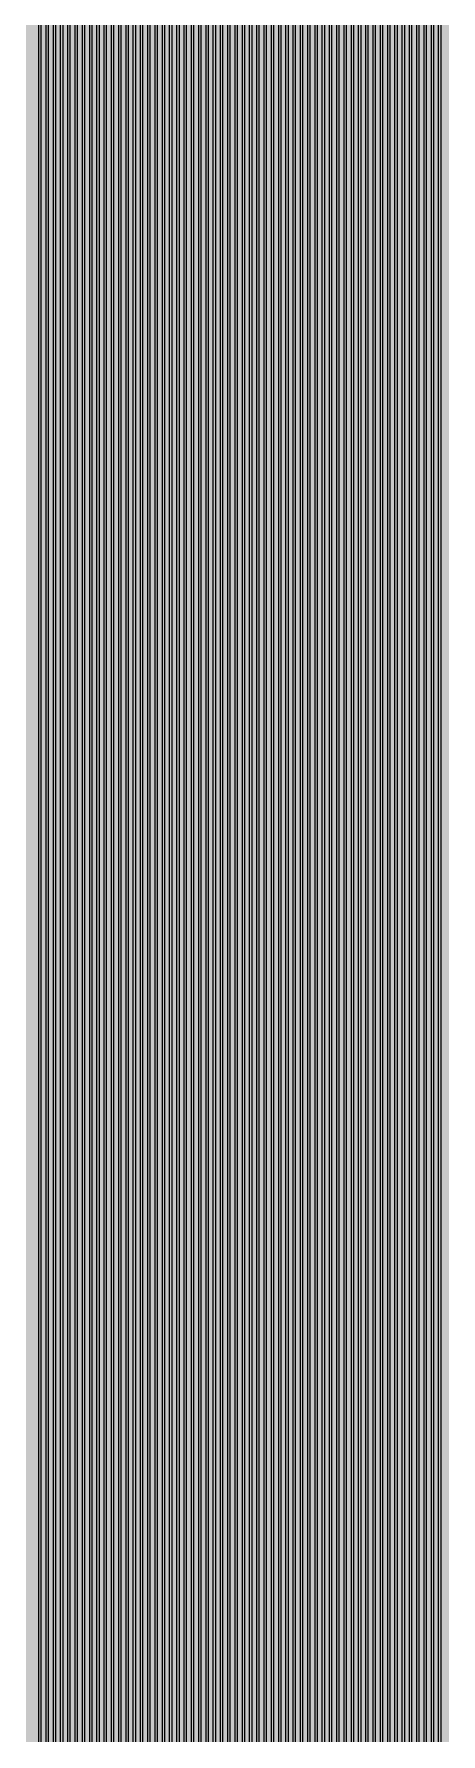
# Model space of a CAD drawing. Header units: metres. Extents: x -7231 to 10969, y -37556 to 1873.
# Drawn here: x 3400 to 3792, y -4676 to -3039 of the extents above; entities that cross this region are included whole.
import ezdxf

# ---------------------------------------------------------------- set-up
doc = ezdxf.new("R2010")
doc.units = ezdxf.units.M
doc.layers.add('Metal1', color=4, linetype='CONTINUOUS')
doc.layers.add('Polyimide', color=7, linetype='CONTINUOUS')

msp = doc.modelspace()

# ---------------------------------------------------------------- hatches: boundary and pattern name
at = {"layer": 'Polyimide'}
msp.add_hatch(color=7, dxfattribs=at).paths.add_polyline_path([(4065.7, -468), (4066.7, -502), (4068.5, -536), (4071.4, -570), (4075.5, -604), (4081, -638), (4088, -672), (4096.5, -706), (4106.6, -740), (4118.3, -774), (4131.6, -808), (4146.5, -842), (4162.9, -876), (4180.7, -910), (4199.8, -944), (4220.2, -978), (4241.7, -1012), (4264.2, -1046), (4287.5, -1080), (4311.5, -1114), (4336, -1148), (4360.9, -1182), (4385.9, -1216), (4410.9, -1250), (4435.7, -1284), (4460.2, -1318), (4484.2, -1352), (4507.5, -1385.9), (4530, -1419.9), (4551.5, -1453.9), (4571.9, -1487.9), (4591.1, -1521.9), (4608.9, -1555.9), (4625.3, -1589.9), (4640.1, -1623.9), (4653.4, -1657.9), (4665.1, -1691.9), (4675.2, -1725.9), (4683.7, -1759.9), (4690.7, -1793.9), (4696.2, -1827.9), (4700.3, -1861.9), (4703.2, -1895.9), (4705.1, -1929.9), (4706.1, -1963.9), (4706.4, -1997.9), (4706.5, -2031.9), (4706.5, -4793), (4710, -4838.4), (4720.2, -4882.7), (4737.1, -4925), (4760.1, -4964.2), (4788.9, -4999.5), (4822.6, -5030), (4860.5, -5055.1), (4901.8, -5074.2), (4901.8, -5074.2), (4970.7, -5105.2), (5034.7, -5145.3), (5092.8, -5193.5), (5143.8, -5249.2), (5186.9, -5311.2), (5221.2, -5378.4), (5246.2, -5449.7), (5261.4, -5523.7), (5266.5, -5599), (5261.4, -5674.3), (5246.2, -5748.3), (5221.2, -5819.6), (5186.9, -5886.8), (5143.8, -5948.8), (5092.8, -6004.5), (5034.7, -6052.7), (4970.7, -6092.8), (4901.8, -6123.8), (4860.5, -6142.9), (4822.6, -6168), (4788.9, -6198.5), (4760.1, -6233.8), (4737.1, -6273), (4720.2, -6315.3), (4710, -6359.6), (4706.5, -6405), (4706.5, -9221.5), (4710, -9266.9), (4720.2, -9311.2), (4737.1, -9353.5), (4760.1, -9392.7), (4788.9, -9428), (4822.6, -9458.5), (4860.5, -9483.6), (4901.8, -9502.7), (4970.7, -9533.7), (5034.7, -9573.8), (5092.8, -9622), (5143.8, -9677.7), (5186.9, -9739.7), (5221.2, -9806.9), (5246.2, -9878.2), (5261.4, -9952.2), (5266.5, -10027.5), (5261.4, -10102.8), (5246.2, -10176.8), (5221.2, -10248.1), (5186.9, -10315.3), (5143.8, -10377.3), (5092.8, -10433), (5034.7, -10481.2), (4970.7, -10521.3), (4901.8, -10552.3), (4860.5, -10571.4), (4822.6, -10596.5), (4788.9, -10627), (4760.1, -10662.3), (4737.1, -10701.5), (4720.2, -10743.8), (4710, -10788.1), (4706.5, -10833.5), (4706.5, -13650), (4710, -13695.4), (4720.2, -13739.7), (4737.1, -13782), (4760.1, -13821.2), (4788.9, -13856.5), (4822.6, -13887), (4860.5, -13912.1), (4901.8, -13931.2), (4970.7, -13962.2), (5034.7, -14002.2), (5092.8, -14050.5), (5143.8, -14106.2), (5186.9, -14168.2), (5221.2, -14235.4), (5246.2, -14306.7), (5261.4, -14380.7), (5266.5, -14456), (5261.4, -14531.3), (5246.2, -14605.3), (5221.2, -14676.5), (5186.9, -14743.8), (5143.8, -14805.8), (5092.8, -14861.5), (5034.7, -14909.7), (4970.7, -14949.8), (4901.8, -14980.8), (4860.5, -14999.9), (4822.6, -15025), (4788.9, -15055.5), (4760.1, -15090.8), (4737.1, -15130), (4720.2, -15172.3), (4710, -15216.6), (4706.5, -15262), (4706.5, -15456), (4720.9, -15750), (4764.1, -16041.3), (4835.7, -16326.8), (4934.9, -16604), (5060.7, -16870.2), (5212.1, -17122.7), (5387.5, -17359.2), (5585.2, -17577.3), (5803.3, -17775), (6039.8, -17950.4), (6292.3, -18101.8), (6558.4, -18227.6), (6835.6, -18326.8), (7121.2, -18398.3), (7412.4, -18441.5), (7706.5, -18456), (9969, -18456), (10047.4, -18459.8), (10125.1, -18471.4), (10201.2, -18490.4), (10275.2, -18516.9), (10346.1, -18550.5), (10413.5, -18590.8), (10476.5, -18637.6), (10534.7, -18690.3), (10587.4, -18748.5), (10634.2, -18811.5), (10674.5, -18878.9), (10708.1, -18949.8), (10734.6, -19023.8), (10753.6, -19099.9), (10765.2, -19177.6), (10769, -19256), (10769, -20895.8), (10730.2, -20951.4), (10694.6, -21009.1), (10662.2, -21068.6), (10633.2, -21129.9), (10607.6, -21192.7), (10585.5, -21256.7), (10566.9, -21322), (10552, -21388.1), (10540.8, -21455), (10533.4, -21522.3), (10529.6, -21590), (10529.6, -21657.8), (10533.4, -21725.5), (10540.8, -21792.9), (10552, -21859.7), (10566.9, -21925.9), (10585.5, -21991.1), (10607.6, -22055.2), (10633.2, -22117.9), (10662.2, -22179.2), (10694.6, -22238.7), (10730.2, -22296.4), (10769, -22352), (10769, -32454.2), (10728.7, -32510.5), (10691.7, -32568.9), (10658, -32629.3), (10627.8, -32691.6), (10601.2, -32755.4), (10578.2, -32820.7), (10558.9, -32887.1), (10543.4, -32954.5), (10531.8, -33022.7), (10524, -33091.4), (10520.1, -33160.5), (10520.1, -33229.7), (10524, -33298.8), (10531.8, -33367.5), (10543.4, -33435.7), (10558.9, -33503.1), (10578.2, -33569.5), (10601.2, -33634.8), (10627.8, -33698.6), (10658, -33760.8), (10691.7, -33821.3), (10728.7, -33879.7), (10769, -33936), (10769, -36556), (10765.2, -36634.4), (10753.6, -36712.1), (10734.6, -36788.2), (10708.1, -36862.1), (10674.5, -36933.1), (10634.2, -37000.5), (10587.4, -37063.5), (10534.7, -37121.7), (10476.5, -37174.4), (10413.5, -37221.2), (10346.1, -37261.5), (10275.2, -37295.1), (10201.2, -37321.6), (10125.1, -37340.6), (10047.4, -37352.1), (9969, -37356), (-6231, -37356), (-6309.4, -37352.1), (-6387.1, -37340.6), (-6463.2, -37321.6), (-6537.2, -37295.1), (-6608.1, -37261.5), (-6675.5, -37221.2), (-6738.5, -37174.4), (-6796.7, -37121.7), (-6849.4, -37063.5), (-6896.2, -37000.5), (-6936.5, -36933.1), (-6970.1, -36862.1), (-6996.6, -36788.2), (-7015.6, -36712.1), (-7027.2, -36634.4), (-7031, -36556), (-7031, -33936), (-6990.7, -33879.8), (-6953.7, -33821.3), (-6920, -33760.9), (-6889.8, -33698.6), (-6863.2, -33634.8), (-6840.2, -33569.5), (-6820.9, -33503.1), (-6805.4, -33435.7), (-6793.7, -33367.5), (-6785.9, -33298.8), (-6782, -33229.7), (-6782, -33160.5), (-6785.9, -33091.4), (-6793.7, -33022.7), (-6805.4, -32954.5), (-6820.9, -32887.1), (-6840.2, -32820.6), (-6863.2, -32755.4), (-6889.8, -32691.5), (-6920, -32629.3), (-6953.7, -32568.9), (-6990.7, -32510.4), (-7031, -32454.2), (-7031, -22364.8), (-6990.7, -22308.6), (-6953.7, -22250.1), (-6920, -22189.7), (-6889.8, -22127.5), (-6863.2, -22063.6), (-6840.2, -21998.4), (-6820.9, -21931.9), (-6805.4, -21864.5), (-6793.7, -21796.3), (-6785.9, -21727.6), (-6782, -21658.5), (-6782, -21589.3), (-6785.9, -21520.3), (-6793.7, -21451.5), (-6805.4, -21383.3), (-6820.9, -21315.9), (-6840.2, -21249.5), (-6863.2, -21184.2), (-6889.8, -21120.4), (-6920, -21058.1), (-6953.7, -20997.7), (-6990.7, -20939.3), (-7031, -20883), (-7031, -19256), (-7027.2, -19177.6), (-7015.6, -19099.9), (-6996.6, -19023.8), (-6970.1, -18949.8), (-6936.5, -18878.9), (-6896.2, -18811.5), (-6849.4, -18748.5), (-6796.7, -18690.3), (-6738.5, -18637.6), (-6675.5, -18590.8), (-6608.1, -18550.5), (-6537.2, -18516.9), (-6463.2, -18490.4), (-6387.1, -18471.4), (-6309.4, -18459.8), (-6231, -18456), (-3968.5, -18456), (-3674.4, -18441.5), (-3383.2, -18398.3), (-3097.6, -18326.8), (-2820.4, -18227.6), (-2554.3, -18101.8), (-2301.8, -17950.4), (-2065.3, -17775), (-1847.2, -17577.3), (-1649.5, -17359.2), (-1474.1, -17122.7), (-1322.7, -16870.2), (-1196.9, -16604), (-1097.7, -16326.8), (-1026.1, -16041.3), (-982.9, -15750), (-968.5, -15456), (-968.5, -15262), (-972, -15216.6), (-982.2, -15172.3), (-999.1, -15130), (-1022.1, -15090.8), (-1050.9, -15055.5), (-1084.6, -15025), (-1122.5, -14999.9), (-1163.8, -14980.8), (-1232.7, -14949.8), (-1296.7, -14909.7), (-1354.8, -14861.5), (-1405.8, -14805.8), (-1448.9, -14743.8), (-1483.2, -14676.5), (-1508.2, -14605.3), (-1523.4, -14531.3), (-1528.5, -14456), (-1523.4, -14380.7), (-1508.2, -14306.7), (-1483.2, -14235.4), (-1448.9, -14168.2), (-1405.8, -14106.2), (-1354.8, -14050.5), (-1296.7, -14002.2), (-1232.7, -13962.2), (-1163.8, -13931.2), (-1122.5, -13912.1), (-1084.6, -13887), (-1050.9, -13856.5), (-1022.1, -13821.2), (-999.1, -13782), (-982.2, -13739.7), (-972, -13695.4), (-968.5, -13650), (-968.5, -12309.6), (-972, -12264.3), (-982.2, -12219.9), (-999.1, -12177.7), (-1022.1, -12138.5), (-1050.9, -12103.2), (-1084.6, -12072.6), (-1122.5, -12047.5), (-1163.8, -12028.5), (-1232.7, -11997.4), (-1296.7, -11957.4), (-1354.8, -11909.1), (-1405.8, -11853.5), (-1448.9, -11791.5), (-1483.2, -11724.2), (-1508.2, -11653), (-1523.4, -11579), (-1528.5, -11503.7), (-1523.4, -11428.3), (-1508.2, -11354.4), (-1483.2, -11283.1), (-1448.9, -11215.9), (-1405.8, -11153.8), (-1354.8, -11098.2), (-1296.7, -11049.9), (-1232.7, -11009.9), (-1163.8, -10978.8), (-1122.5, -10959.8), (-1084.6, -10934.7), (-1050.9, -10904.1), (-1022.1, -10868.9), (-999.1, -10829.6), (-982.2, -10787.4), (-972, -10743), (-968.5, -10697.7), (-968.5, -9357.3), (-972, -9311.9), (-982.2, -9267.6), (-999.1, -9225.4), (-1022.1, -9186.1), (-1050.9, -9150.8), (-1084.6, -9120.3), (-1122.5, -9095.2), (-1163.8, -9076.2), (-1163.8, -9076.2), (-1232.7, -9045.1), (-1296.7, -9005.1), (-1354.8, -8956.8), (-1405.8, -8901.1), (-1448.9, -8839.1), (-1483.2, -8771.9), (-1508.2, -8700.6), (-1523.4, -8626.7), (-1528.5, -8551.3), (-1523.4, -8476), (-1508.2, -8402), (-1483.2, -8330.8), (-1448.9, -8263.5), (-1405.8, -8201.5), (-1354.8, -8145.9), (-1296.7, -8097.6), (-1232.7, -8057.6), (-1163.8, -8026.5), (-1163.8, -8026.5), (-1122.5, -8007.4), (-1084.6, -7982.4), (-1050.9, -7951.8), (-1022.1, -7916.5), (-999.1, -7877.3), (-982.2, -7835), (-972, -7790.7), (-968.5, -7745.4), (-968.5, -6405), (-972, -6359.6), (-982.2, -6315.3), (-999.1, -6273), (-1022.1, -6233.8), (-1050.9, -6198.5), (-1084.6, -6168), (-1122.5, -6142.9), (-1163.8, -6123.8), (-1163.8, -6123.8), (-1232.7, -6092.8), (-1296.7, -6052.7), (-1354.8, -6004.5), (-1405.8, -5948.8), (-1448.9, -5886.8), (-1483.2, -5819.6), (-1508.2, -5748.3), (-1523.4, -5674.3), (-1528.5, -5599), (-1523.4, -5523.7), (-1508.2, -5449.7), (-1483.2, -5378.4), (-1448.9, -5311.2), (-1405.8, -5249.2), (-1354.8, -5193.5), (-1296.7, -5145.3), (-1232.7, -5105.2), (-1163.8, -5074.2), (-1163.8, -5074.2), (-1122.5, -5055.1), (-1084.6, -5030), (-1050.9, -4999.5), (-1022.1, -4964.2), (-999.1, -4925), (-982.2, -4882.7), (-972, -4838.4), (-968.5, -4793), (-968.5, -2031.9), (-968.4, -1997.9), (-968.1, -1963.9), (-967.1, -1929.9), (-965.2, -1895.9), (-962.2, -1861.9), (-958, -1827.9), (-952.4, -1793.9), (-945.3, -1759.9), (-936.6, -1725.9), (-926.4, -1691.9), (-914.4, -1657.9), (-900.9, -1623.9), (-885.7, -1589.9), (-869.1, -1555.9), (-850.9, -1521.9), (-831.4, -1487.9), (-810.6, -1453.9), (-788.7, -1419.9), (-765.8, -1385.9), (-742.1, -1352), (-717.6, -1318), (-692.7, -1284), (-667.4, -1250), (-641.9, -1216), (-616.4, -1182), (-591.1, -1148), (-566.1, -1114), (-541.7, -1080), (-517.9, -1046), (-495, -1012), (-473.1, -978), (-452.4, -944), (-432.8, -910), (-414.7, -876), (-398, -842), (-382.9, -808), (-369.3, -774), (-357.4, -740), (-347.1, -706), (-338.4, -672), (-331.3, -638), (-325.7, -604), (-321.5, -570), (-318.6, -536), (-316.7, -502), (-315.7, -468), (-315.3, -434), (-315.2, -400), (-315.2, 401), (-315.2, 451), (-315.2, 1644), (-270.2, 1644), (-270, 1637.1), (-269.4, 1630.3), (-268.2, 1623.5), (-266.7, 1616.8), (-264.7, 1610.2), (-262.3, 1603.8), (-259.4, 1597.6), (-256.2, 1591.5), (-252.6, 1585.7), (-248.6, 1580.1), (-244.2, 1574.8), (-239.5, 1569.8), (-234.5, 1565.1), (-229.2, 1560.7), (-223.6, 1556.7), (-217.8, 1553.1), (-211.7, 1549.8), (-205.4, 1547), (-199, 1544.6), (-192.4, 1542.6), (-185.7, 1541), (-179, 1539.9), (-172.1, 1539.2), (-165.2, 1539), (-158.4, 1539.2), (-151.5, 1539.9), (-144.8, 1541), (-138.1, 1542.6), (-131.5, 1544.6), (-125.1, 1547), (-118.8, 1549.8), (-112.8, 1553.1), (-106.9, 1556.7), (-101.3, 1560.7), (-96, 1565.1), (-91, 1569.8), (-86.3, 1574.8), (-81.9, 1580.1), (-77.9, 1585.7), (-74.3, 1591.5), (-71.1, 1597.6), (-68.2, 1603.8), (-65.8, 1610.2), (-63.8, 1616.8), (-62.3, 1623.5), (-61.1, 1630.3), (-60.5, 1637.1), (-60.2, 1644), (1853, 1644), (1853, 1573), (3815.2, 1573), (3815.5, 1579.5), (3816.1, 1586.1), (3817.2, 1592.5), (3818.7, 1598.9), (3820.6, 1605.1), (3822.9, 1611.3), (3825.6, 1617.2), (3828.6, 1623), (3832.1, 1628.6), (3835.9, 1633.9), (3840.1, 1638.9), (3844.5, 1643.7), (3849.3, 1648.2), (3854.4, 1652.3), (3859.7, 1656.1), (3865.2, 1659.6), (3871, 1662.7), (3877, 1665.4), (3883.1, 1667.7), (3889.4, 1669.6), (3895.7, 1671.1), (3902.2, 1672.1), (3908.7, 1672.8), (3915.2, 1673), (3921.8, 1672.8), (3928.3, 1672.1), (3934.8, 1671.1), (3941.1, 1669.6), (3947.4, 1667.7), (3953.5, 1665.4), (3959.5, 1662.7), (3965.2, 1659.6), (3970.8, 1656.1), (3976.1, 1652.3), (3981.2, 1648.2), (3986, 1643.7), (3990.4, 1638.9), (3994.6, 1633.9), (3998.4, 1628.6), (4001.9, 1623), (4004.9, 1617.2), (4007.6, 1611.3), (4009.9, 1605.1), (4011.8, 1598.9), (4013.3, 1592.5), (4014.4, 1586.1), (4015, 1579.5), (4015.2, 1573), (4065.2, 1573), (4065.2, 451), (4065.2, 401), (4065.2, -400), (4065.3, -434), (4065.7, -468)])

# ---------------------------------------------------------------- linework, layer by layer
at = {"layer": 'Metal1'}
for points in [[(3404.5, -16631.9), (3404.5, -2032.1), (3386, -1988.3), (3367.3, -1944.3), (3348.7, -1900.2), (3330.1, -1856.2), (3311.4, -1812.2), (3292.8, -1768.2), (3274.2, -1724.2), (3256.1, -1680.1), (3238.5, -1636.1), (3221.4, -1592.1), (3204.9, -1548.1), (3188.9, -1504), (3173.4, -1460), (3158.4, -1416), (3144, -1371.9)], [(3145.9, -1371.3), (3160.3, -1415.3), (3175.3, -1459.3), (3190.8, -1503.3), (3206.8, -1547.4), (3223.3, -1591.4), (3240.3, -1635.4), (3257.9, -1679.4), (3276.1, -1723.4), (3294.6, -1767.4), (3313.3, -1811.4), (3331.9, -1855.4), (3350.5, -1899.5), (3369.2, -1943.5), (3387.8, -1987.5), (3406.5, -2031.7), (3406.5, -16631.9)], [(3411.5, -16631.9), (3411.5, -2032.1), (3392.9, -1988.3), (3374.1, -1944.3), (3355.4, -1900.2), (3336.7, -1856.2), (3318, -1812.2), (3299.2, -1768.2), (3280.5, -1724.2), (3262.3, -1680.1), (3244.6, -1636.1), (3227.5, -1592.1), (3210.9, -1548.1), (3194.8, -1504), (3179.2, -1460), (3164.2, -1416), (3149.6, -1371.9)], [(3151.5, -1371.3), (3166.1, -1415.3), (3181.1, -1459.3), (3196.7, -1503.3), (3212.7, -1547.4), (3229.3, -1591.4), (3246.5, -1635.4), (3264.2, -1679.4), (3282.4, -1723.4), (3301.1, -1767.4), (3319.8, -1811.4), (3338.5, -1855.4), (3357.2, -1899.5), (3376, -1943.5), (3394.7, -1987.5), (3413.5, -2031.7), (3413.5, -16631.9)], [(3418.5, -16631.9), (3418.5, -2032.1), (3399.8, -1988.3), (3380.9, -1944.3), (3362.1, -1900.3), (3343.3, -1856.2), (3324.5, -1812.2), (3305.7, -1768.2), (3286.9, -1724.2), (3268.5, -1680.1), (3250.8, -1636.1), (3233.5, -1592.1), (3216.8, -1548.1), (3200.7, -1504), (3185, -1460), (3169.9, -1416), (3155.3, -1371.9)], [(3157.2, -1371.3), (3171.8, -1415.3), (3186.9, -1459.3), (3202.5, -1503.3), (3218.7, -1547.4), (3235.4, -1591.4), (3252.6, -1635.4), (3270.4, -1679.4), (3288.7, -1723.4), (3307.5, -1767.4), (3326.3, -1811.4), (3345.1, -1855.4), (3364, -1899.5), (3382.8, -1943.5), (3401.6, -1987.5), (3420.5, -2031.7), (3420.5, -16631.9)], [(3425.5, -16631.9), (3425.5, -2032.1), (3406.7, -1988.3), (3387.7, -1944.3), (3368.8, -1900.3), (3349.9, -1856.2), (3331, -1812.2), (3312.1, -1768.2), (3293.2, -1724.2), (3274.8, -1680.1), (3256.9, -1636.1), (3239.6, -1592.1), (3222.8, -1548.1), (3206.6, -1504), (3190.8, -1460), (3175.6, -1416), (3161, -1371.9)], [(3162.9, -1371.3), (3177.5, -1415.3), (3192.7, -1459.3), (3208.4, -1503.3), (3224.7, -1547.4), (3241.4, -1591.4), (3258.8, -1635.4), (3276.6, -1679.4), (3295, -1723.4), (3313.9, -1767.4), (3332.8, -1811.4), (3351.8, -1855.4), (3370.7, -1899.5), (3389.6, -1943.5), (3408.5, -1987.5), (3427.5, -2031.7), (3427.5, -16631.9)], [(3432.5, -16631.9), (3432.5, -2032.1), (3413.6, -1988.3), (3394.6, -1944.3), (3375.5, -1900.3), (3356.5, -1856.2), (3337.5, -1812.2), (3318.5, -1768.2), (3299.5, -1724.2), (3281, -1680.1), (3263, -1636.1), (3245.6, -1592.1), (3228.8, -1548.1), (3212.4, -1504), (3196.7, -1460), (3181.4, -1416), (3166.6, -1371.9)], [(3168.5, -1371.3), (3183.3, -1415.3), (3198.5, -1459.3), (3214.3, -1503.3), (3230.6, -1547.4), (3247.5, -1591.4), (3264.9, -1635.4), (3282.9, -1679.4), (3301.4, -1723.4), (3320.3, -1767.4), (3339.4, -1811.4), (3358.4, -1855.4), (3377.4, -1899.5), (3396.4, -1943.5), (3415.4, -1987.5), (3434.5, -2031.7), (3434.5, -16631.9)], [(3439.5, -16631.9), (3439.5, -2032.1), (3420.5, -1988.3), (3401.4, -1944.3), (3382.3, -1900.3), (3363.2, -1856.2), (3344, -1812.2), (3324.9, -1768.2), (3305.9, -1724.2), (3287.2, -1680.1), (3269.2, -1636.1), (3251.7, -1592.1), (3234.7, -1548.1), (3218.3, -1504), (3202.5, -1460), (3187.1, -1416), (3172.3, -1371.9)], [(3174.2, -1371.3), (3189, -1415.3), (3204.3, -1459.3), (3220.2, -1503.3), (3236.6, -1547.4), (3253.6, -1591.4), (3271, -1635.4), (3289.1, -1679.4), (3307.7, -1723.4), (3326.8, -1767.4), (3345.9, -1811.4), (3365, -1855.4), (3384.1, -1899.5), (3403.2, -1943.5), (3422.3, -1987.5), (3441.5, -2031.7), (3441.5, -16631.9)], [(3446.5, -16631.9), (3446.5, -2032.1), (3427.4, -1988.3), (3408.2, -1944.3), (3389, -1900.3), (3369.8, -1856.2), (3350.6, -1812.2), (3331.4, -1768.2), (3312.2, -1724.2), (3293.5, -1680.1), (3275.3, -1636.1), (3257.8, -1592.1), (3240.7, -1548.1), (3224.2, -1504), (3208.3, -1460), (3192.8, -1416), (3177.9, -1371.9)], [(3179.8, -1371.3), (3194.7, -1415.3), (3210.2, -1459.3), (3226.1, -1503.3), (3242.6, -1547.3), (3259.6, -1591.4), (3277.2, -1635.4), (3295.3, -1679.4), (3314, -1723.4), (3333.2, -1767.4), (3352.4, -1811.4), (3371.6, -1855.4), (3390.8, -1899.5), (3410, -1943.5), (3429.2, -1987.5), (3448.5, -2031.7), (3448.5, -16631.9)], [(3453.5, -16631.9), (3453.5, -2032.1), (3434.3, -1988.3), (3415, -1944.3), (3395.7, -1900.3), (3376.4, -1856.2), (3357.1, -1812.2), (3337.8, -1768.2), (3318.5, -1724.2), (3299.7, -1680.1), (3281.5, -1636.1), (3263.8, -1592.1), (3246.7, -1548.1), (3230.1, -1504), (3214.1, -1460), (3198.6, -1416), (3183.6, -1371.9)], [(3185.5, -1371.3), (3200.5, -1415.3), (3216, -1459.3), (3232, -1503.3), (3248.6, -1547.3), (3265.7, -1591.4), (3283.3, -1635.4), (3301.6, -1679.4), (3320.4, -1723.4), (3339.6, -1767.4), (3358.9, -1811.4), (3378.2, -1855.4), (3397.5, -1899.5), (3416.8, -1943.5), (3436.1, -1987.5), (3455.5, -2031.7), (3455.5, -16631.9)], [(3460.5, -16631.9), (3460.5, -2032.1), (3441.2, -1988.3), (3421.8, -1944.3), (3402.4, -1900.3), (3383, -1856.2), (3363.6, -1812.2), (3344.2, -1768.2), (3324.9, -1724.2), (3306, -1680.2), (3287.6, -1636.1), (3269.9, -1592.1), (3252.7, -1548.1), (3236, -1504), (3219.9, -1460), (3204.3, -1416), (3189.3, -1371.9)], [(3191.2, -1371.3), (3206.2, -1415.3), (3221.8, -1459.3), (3237.9, -1503.3), (3254.5, -1547.3), (3271.7, -1591.4), (3289.5, -1635.4), (3307.8, -1679.4), (3326.7, -1723.4), (3346, -1767.4), (3365.4, -1811.4), (3384.8, -1855.4), (3404.2, -1899.5), (3423.6, -1943.5), (3443, -1987.5), (3462.5, -2031.7), (3462.5, -16631.9)], [(3467.5, -16631.9), (3467.5, -2032.1), (3448.1, -1988.3), (3428.6, -1944.3), (3409.1, -1900.3), (3389.6, -1856.2), (3370.1, -1812.2), (3350.6, -1768.2), (3331.2, -1724.2), (3312.2, -1680.2), (3293.8, -1636.1), (3275.9, -1592.1), (3258.6, -1548.1), (3241.9, -1504), (3225.7, -1460), (3210.1, -1416), (3194.9, -1371.9)], [(3196.8, -1371.3), (3211.9, -1415.3), (3227.6, -1459.3), (3243.8, -1503.3), (3260.5, -1547.3), (3277.8, -1591.4), (3295.6, -1635.4), (3314, -1679.4), (3333, -1723.4), (3352.5, -1767.4), (3372, -1811.4), (3391.4, -1855.4), (3410.9, -1899.5), (3430.4, -1943.5), (3449.9, -1987.5), (3469.5, -2031.7), (3469.5, -16631.9)], [(3474.5, -16631.9), (3474.5, -2032.1), (3455.1, -1988.3), (3435.5, -1944.3), (3416, -1900.3), (3396.5, -1856.2), (3376.9, -1812.2), (3357.4, -1768.2), (3337.9, -1724.2), (3318.9, -1680.2), (3300.4, -1636.1), (3282.6, -1592.1), (3265.2, -1548.1), (3248.5, -1504), (3232.2, -1460), (3216.5, -1416), (3201.4, -1371.9)], [(3203.3, -1371.3), (3218.4, -1415.3), (3234.1, -1459.3), (3250.3, -1503.3), (3267.1, -1547.3), (3284.4, -1591.4), (3302.3, -1635.4), (3320.7, -1679.4), (3339.7, -1723.4), (3359.2, -1767.4), (3378.8, -1811.4), (3398.3, -1855.4), (3417.8, -1899.5), (3437.4, -1943.5), (3456.9, -1987.5), (3476.5, -2031.7), (3476.5, -16631.9)], [(3481.5, -16631.9), (3481.5, -2032.1), (3462.2, -1988.3), (3442.8, -1944.3), (3423.5, -1900.3), (3404.1, -1856.2), (3384.7, -1812.2), (3365.3, -1768.2), (3346, -1724.2), (3327.1, -1680.2), (3308.8, -1636.1), (3291.1, -1592.1), (3273.9, -1548.1), (3257.2, -1504), (3241.1, -1460), (3225.6, -1416), (3210.5, -1371.9)], [(3212.4, -1371.3), (3227.5, -1415.3), (3243, -1459.3), (3259.1, -1503.3), (3275.7, -1547.3), (3292.9, -1591.4), (3310.7, -1635.4), (3329, -1679.4), (3347.8, -1723.4), (3367.2, -1767.4), (3386.5, -1811.4), (3405.9, -1855.4), (3425.3, -1899.5), (3444.7, -1943.5), (3464, -1987.5), (3483.5, -2031.7), (3483.5, -16631.9)], [(3488.5, -16631.9), (3488.5, -2032.1), (3469.1, -1988.3), (3449.6, -1944.3), (3430.2, -1900.3), (3410.7, -1856.2), (3391.2, -1812.2), (3371.8, -1768.2), (3352.3, -1724.2), (3333.3, -1680.2), (3314.9, -1636.1), (3297.1, -1592.1), (3279.8, -1548.1), (3263.1, -1504), (3246.9, -1460), (3231.3, -1416), (3216.2, -1371.9)], [(3218.1, -1371.3), (3233.2, -1415.3), (3248.8, -1459.3), (3265, -1503.3), (3281.7, -1547.3), (3299, -1591.4), (3316.8, -1635.4), (3335.2, -1679.4), (3354.1, -1723.4), (3373.6, -1767.4), (3393.1, -1811.4), (3412.5, -1855.4), (3432, -1899.5), (3451.5, -1943.5), (3470.9, -1987.5), (3490.5, -2031.7), (3490.5, -16631.9)], [(3495.5, -16631.9), (3495.5, -2032.1), (3476, -1988.3), (3456.4, -1944.3), (3436.9, -1900.3), (3417.3, -1856.2), (3397.7, -1812.2), (3378.2, -1768.2), (3358.6, -1724.2), (3339.6, -1680.2), (3321.1, -1636.1), (3303.2, -1592.1), (3285.8, -1548.1), (3269, -1504), (3252.8, -1460), (3237, -1416), (3221.8, -1371.9)], [(3223.7, -1371.3), (3238.9, -1415.3), (3254.6, -1459.3), (3270.9, -1503.3), (3287.7, -1547.3), (3305, -1591.4), (3322.9, -1635.4), (3341.4, -1679.4), (3360.5, -1723.4), (3380, -1767.4), (3399.6, -1811.4), (3419.1, -1855.4), (3438.7, -1899.5), (3458.3, -1943.5), (3477.8, -1987.5), (3497.5, -2031.7), (3497.5, -16631.9)], [(3502.5, -16631.9), (3502.5, -2032.1), (3482.9, -1988.3), (3463.3, -1944.3), (3443.6, -1900.3), (3423.9, -1856.2), (3404.3, -1812.2), (3384.6, -1768.2), (3365, -1724.2), (3345.8, -1680.2), (3327.2, -1636.1), (3309.2, -1592.1), (3291.8, -1548.1), (3274.9, -1504), (3258.6, -1460), (3242.8, -1416), (3227.5, -1372)], [(3229.4, -1371.3), (3244.7, -1415.3), (3260.4, -1459.3), (3276.8, -1503.3), (3293.7, -1547.3), (3311.1, -1591.4), (3329.1, -1635.4), (3347.7, -1679.4), (3366.8, -1723.4), (3386.4, -1767.4), (3406.1, -1811.4), (3425.8, -1855.4), (3445.4, -1899.4), (3465.1, -1943.5), (3484.7, -1987.5), (3504.5, -2031.7), (3504.5, -16631.9)], [(3509.5, -16631.9), (3509.5, -2032.1), (3489.8, -1988.3), (3470.1, -1944.3), (3450.3, -1900.3), (3430.5, -1856.2), (3410.8, -1812.2), (3391, -1768.2), (3371.3, -1724.2), (3352.1, -1680.2), (3333.4, -1636.1), (3315.3, -1592.1), (3297.8, -1548.1), (3280.8, -1504), (3264.4, -1460), (3248.5, -1416), (3233.2, -1372)], [(3235.1, -1371.3), (3250.4, -1415.3), (3266.3, -1459.3), (3282.7, -1503.3), (3299.6, -1547.3), (3317.1, -1591.3), (3335.2, -1635.4), (3353.9, -1679.4), (3373.1, -1723.4), (3392.9, -1767.4), (3412.6, -1811.4), (3432.4, -1855.4), (3452.1, -1899.4), (3471.9, -1943.5), (3491.7, -1987.5), (3511.5, -2031.7), (3511.5, -16631.9)], [(3516.5, -16631.9), (3516.5, -2032.1), (3496.7, -1988.3), (3476.9, -1944.3), (3457, -1900.3), (3437.2, -1856.2), (3417.3, -1812.2), (3397.5, -1768.2), (3377.6, -1724.2), (3358.3, -1680.2), (3339.5, -1636.1), (3321.3, -1592.1), (3303.7, -1548.1), (3286.7, -1504), (3270.2, -1460), (3254.2, -1416), (3238.8, -1372)], [(3240.7, -1371.3), (3256.1, -1415.3), (3272.1, -1459.3), (3288.6, -1503.3), (3305.6, -1547.3), (3323.2, -1591.3), (3341.4, -1635.4), (3360.1, -1679.4), (3379.5, -1723.4), (3399.3, -1767.4), (3419.1, -1811.4), (3439, -1855.4), (3458.8, -1899.4), (3478.7, -1943.5), (3498.6, -1987.5), (3518.5, -2031.7), (3518.5, -16631.9)], [(3523.5, -16631.9), (3523.5, -2032.1), (3503.6, -1988.3), (3483.7, -1944.3), (3463.7, -1900.3), (3443.8, -1856.3), (3423.8, -1812.2), (3403.9, -1768.2), (3384, -1724.2), (3364.5, -1680.2), (3345.7, -1636.1), (3327.4, -1592.1), (3309.7, -1548.1), (3292.6, -1504), (3276, -1460), (3260, -1416), (3244.5, -1372)], [(3246.4, -1371.3), (3261.9, -1415.3), (3277.9, -1459.3), (3294.4, -1503.3), (3311.6, -1547.3), (3329.3, -1591.3), (3347.5, -1635.4), (3366.4, -1679.4), (3385.8, -1723.4), (3405.7, -1767.4), (3425.7, -1811.4), (3445.6, -1855.4), (3465.6, -1899.4), (3485.5, -1943.5), (3505.5, -1987.5), (3525.5, -2031.7), (3525.5, -16631.9)], [(3530.5, -16631.9), (3530.5, -2032.1), (3510.5, -1988.3), (3490.5, -1944.3), (3470.4, -1900.3), (3450.4, -1856.3), (3430.4, -1812.2), (3410.3, -1768.2), (3390.3, -1724.2), (3370.8, -1680.2), (3351.8, -1636.1), (3333.5, -1592.1), (3315.7, -1548.1), (3298.5, -1504), (3281.8, -1460), (3265.7, -1416), (3250.1, -1372)], [(3252, -1371.3), (3267.6, -1415.3), (3283.7, -1459.3), (3300.3, -1503.3), (3317.5, -1547.3), (3335.3, -1591.3), (3353.7, -1635.4), (3372.6, -1679.4), (3392.1, -1723.4), (3412.1, -1767.4), (3432.2, -1811.4), (3452.2, -1855.4), (3472.3, -1899.4), (3492.3, -1943.5), (3512.4, -1987.5), (3532.5, -2031.7), (3532.5, -16631.9)], [(3537.5, -16631.9), (3537.5, -2032.1), (3517.4, -1988.3), (3497.3, -1944.3), (3477.2, -1900.3), (3457, -1856.3), (3436.9, -1812.2), (3416.7, -1768.2), (3396.6, -1724.2), (3377, -1680.2), (3358, -1636.1), (3339.5, -1592.1), (3321.7, -1548.1), (3304.4, -1504), (3287.6, -1460), (3271.4, -1416), (3255.8, -1372)], [(3257.7, -1371.3), (3273.3, -1415.3), (3289.5, -1459.3), (3306.2, -1503.3), (3323.5, -1547.3), (3341.4, -1591.3), (3359.8, -1635.4), (3378.8, -1679.4), (3398.4, -1723.4), (3418.5, -1767.4), (3438.7, -1811.4), (3458.8, -1855.4), (3479, -1899.4), (3499.1, -1943.5), (3519.3, -1987.5), (3539.5, -2031.7), (3539.5, -16631.9)], [(3544.5, -16631.9), (3544.5, -2032.1), (3524.4, -1988.3), (3504.1, -1944.3), (3483.9, -1900.3), (3463.6, -1856.3), (3443.4, -1812.2), (3423.2, -1768.2), (3403, -1724.2), (3383.2, -1680.2), (3364.1, -1636.1), (3345.6, -1592.1), (3327.6, -1548.1), (3310.2, -1504), (3293.4, -1460), (3277.2, -1416), (3261.5, -1372)], [(3263.4, -1371.3), (3279.1, -1415.3), (3295.3, -1459.3), (3312.1, -1503.3), (3329.5, -1547.3), (3347.4, -1591.3), (3366, -1635.4), (3385.1, -1679.4), (3404.8, -1723.4), (3425, -1767.4), (3445.2, -1811.4), (3465.5, -1855.4), (3485.7, -1899.4), (3505.9, -1943.5), (3526.2, -1987.5), (3546.5, -2031.7), (3546.5, -16631.9)], [(3551.5, -16631.9), (3551.5, -2032.1), (3531.3, -1988.3), (3510.9, -1944.3), (3490.6, -1900.3), (3470.3, -1856.3), (3449.9, -1812.2), (3429.6, -1768.2), (3409.3, -1724.2), (3389.5, -1680.2), (3370.3, -1636.1), (3351.6, -1592.1), (3333.6, -1548.1), (3316.1, -1504), (3299.2, -1460), (3282.9, -1416), (3267.1, -1372)], [(3269, -1371.3), (3284.8, -1415.3), (3301.1, -1459.3), (3318, -1503.3), (3335.5, -1547.3), (3353.5, -1591.3), (3372.1, -1635.3), (3391.3, -1679.4), (3411.1, -1723.4), (3431.4, -1767.4), (3451.7, -1811.4), (3472.1, -1855.4), (3492.4, -1899.4), (3512.7, -1943.5), (3533.1, -1987.5), (3553.5, -2031.7), (3553.5, -16631.9)], [(3558.5, -16631.9), (3558.5, -2032.1), (3538.2, -1988.3), (3517.7, -1944.3), (3497.3, -1900.3), (3476.9, -1856.3), (3456.4, -1812.2), (3436, -1768.2), (3415.6, -1724.2), (3395.7, -1680.2), (3376.4, -1636.1), (3357.7, -1592.1), (3339.6, -1548.1), (3322, -1504.1), (3305.1, -1460), (3288.6, -1416), (3272.8, -1372)], [(3274.7, -1371.3), (3290.5, -1415.3), (3306.9, -1459.3), (3323.9, -1503.3), (3341.4, -1547.3), (3359.5, -1591.3), (3378.2, -1635.3), (3397.5, -1679.4), (3417.4, -1723.4), (3437.8, -1767.4), (3458.3, -1811.4), (3478.7, -1855.4), (3499.1, -1899.4), (3519.5, -1943.5), (3540, -1987.5), (3560.5, -2031.7), (3560.5, -16631.9)], [(3565.5, -16631.9), (3565.5, -2032.1), (3545.1, -1988.3), (3524.5, -1944.3), (3504, -1900.3), (3483.5, -1856.3), (3463, -1812.2), (3442.4, -1768.2), (3421.9, -1724.2), (3401.9, -1680.2), (3382.6, -1636.1), (3363.8, -1592.1), (3345.5, -1548.1), (3327.9, -1504.1), (3310.9, -1460), (3294.4, -1416), (3278.4, -1372)], [(3280.3, -1371.3), (3296.3, -1415.3), (3312.7, -1459.3), (3329.8, -1503.3), (3347.4, -1547.3), (3365.6, -1591.3), (3384.4, -1635.3), (3403.8, -1679.4), (3423.8, -1723.4), (3444.2, -1767.4), (3464.8, -1811.4), (3485.3, -1855.4), (3505.8, -1899.4), (3526.4, -1943.5), (3546.9, -1987.5), (3567.5, -2031.7), (3567.5, -16631.9)], [(3572.5, -16631.9), (3572.5, -2032.1), (3552, -1988.3), (3531.5, -1944.3), (3510.9, -1900.3), (3490.3, -1856.3), (3469.8, -1812.2), (3449.2, -1768.2), (3428.7, -1724.2), (3408.6, -1680.2), (3389.2, -1636.1), (3370.4, -1592.1), (3352.1, -1548.1), (3334.5, -1504.1), (3317.4, -1460), (3300.9, -1416), (3284.9, -1372)], [(3286.8, -1371.3), (3302.7, -1415.3), (3319.3, -1459.3), (3336.3, -1503.3), (3354, -1547.3), (3372.2, -1591.3), (3391, -1635.3), (3410.5, -1679.4), (3430.5, -1723.4), (3451, -1767.4), (3471.6, -1811.4), (3492.1, -1855.4), (3512.7, -1899.4), (3533.3, -1943.5), (3553.8, -1987.5), (3574.5, -2031.7), (3574.5, -16631.9)], [(3579.5, -16631.9), (3579.5, -2032.1), (3559.2, -1988.3), (3538.8, -1944.3), (3518.4, -1900.3), (3497.9, -1856.3), (3477.5, -1812.2), (3457.1, -1768.2), (3436.7, -1724.2), (3416.9, -1680.2), (3397.6, -1636.1), (3378.9, -1592.1), (3360.8, -1548.1), (3343.3, -1504.1), (3326.3, -1460), (3309.9, -1416), (3294.1, -1372)], [(3295.9, -1371.3), (3311.8, -1415.3), (3328.2, -1459.3), (3345.1, -1503.3), (3362.6, -1547.3), (3380.7, -1591.3), (3399.4, -1635.3), (3418.7, -1679.4), (3438.6, -1723.4), (3458.9, -1767.4), (3479.3, -1811.4), (3499.8, -1855.4), (3520.2, -1899.4), (3540.6, -1943.5), (3561, -1987.5), (3581.5, -2031.7), (3581.5, -16631.9)], [(3586.5, -16631.9), (3586.5, -2032.1), (3566.1, -1988.3), (3545.6, -1944.3), (3525.1, -1900.3), (3504.6, -1856.3), (3484.1, -1812.2), (3463.5, -1768.2), (3443.1, -1724.2), (3423.1, -1680.2), (3403.7, -1636.1), (3384.9, -1592.1), (3366.8, -1548.1), (3349.1, -1504.1), (3332.1, -1460), (3315.6, -1416), (3299.7, -1372)], [(3301.6, -1371.3), (3317.5, -1415.3), (3334, -1459.3), (3351, -1503.3), (3368.6, -1547.3), (3386.8, -1591.3), (3405.6, -1635.3), (3424.9, -1679.4), (3444.9, -1723.4), (3465.4, -1767.4), (3485.9, -1811.4), (3506.4, -1855.4), (3526.9, -1899.4), (3547.4, -1943.5), (3567.9, -1987.5), (3588.5, -2031.7), (3588.5, -16631.9)], [(3593.5, -16631.9), (3593.5, -2032.1), (3573, -1988.3), (3552.4, -1944.3), (3531.8, -1900.3), (3511.2, -1856.3), (3490.6, -1812.2), (3470, -1768.2), (3449.4, -1724.2), (3429.3, -1680.2), (3409.9, -1636.1), (3391, -1592.1), (3372.7, -1548.1), (3355, -1504.1), (3337.9, -1460), (3321.4, -1416), (3305.4, -1372)], [(3307.3, -1371.3), (3323.2, -1415.3), (3339.8, -1459.3), (3356.9, -1503.3), (3374.6, -1547.3), (3392.8, -1591.3), (3411.7, -1635.3), (3431.2, -1679.4), (3451.2, -1723.4), (3471.8, -1767.4), (3492.4, -1811.4), (3513, -1855.4), (3533.6, -1899.4), (3554.2, -1943.5), (3574.8, -1987.5), (3595.5, -2031.7), (3595.5, -16631.9)], [(3600.5, -16631.9), (3600.5, -2032.1), (3579.9, -1988.3), (3559.2, -1944.3), (3538.5, -1900.3), (3517.8, -1856.3), (3497.1, -1812.2), (3476.4, -1768.2), (3455.7, -1724.2), (3435.6, -1680.2), (3416, -1636.1), (3397.1, -1592.1), (3378.7, -1548.1), (3360.9, -1504.1), (3343.7, -1460), (3327.1, -1416), (3311, -1372)], [(3312.9, -1371.3), (3329, -1415.3), (3345.6, -1459.3), (3362.8, -1503.3), (3380.5, -1547.3), (3398.9, -1591.3), (3417.8, -1635.3), (3437.4, -1679.4), (3457.6, -1723.4), (3478.2, -1767.4), (3498.9, -1811.4), (3519.6, -1855.4), (3540.3, -1899.4), (3561, -1943.5), (3581.7, -1987.5), (3602.5, -2031.7), (3602.5, -16631.9)], [(3607.5, -16631.9), (3607.5, -2032.1), (3586.8, -1988.3), (3566, -1944.3), (3545.2, -1900.3), (3524.4, -1856.3), (3503.6, -1812.2), (3482.8, -1768.2), (3462.1, -1724.2), (3441.8, -1680.2), (3422.2, -1636.1), (3403.1, -1592.1), (3384.7, -1548.1), (3366.8, -1504.1), (3349.5, -1460), (3332.8, -1416), (3316.7, -1372)], [(3318.6, -1371.3), (3334.7, -1415.3), (3351.4, -1459.3), (3368.7, -1503.3), (3386.5, -1547.3), (3405, -1591.3), (3424, -1635.3), (3443.6, -1679.3), (3463.9, -1723.4), (3484.6, -1767.4), (3505.4, -1811.4), (3526.2, -1855.4), (3547, -1899.4), (3567.8, -1943.4), (3588.6, -1987.5), (3609.5, -2031.7), (3609.5, -16631.9)], [(3614.5, -16631.9), (3614.5, -2032.1), (3593.7, -1988.3), (3572.8, -1944.3), (3551.9, -1900.3), (3531, -1856.3), (3510.1, -1812.2), (3489.2, -1768.2), (3468.4, -1724.2), (3448, -1680.2), (3428.3, -1636.1), (3409.2, -1592.1), (3390.6, -1548.1), (3372.7, -1504.1), (3355.3, -1460), (3338.6, -1416), (3322.4, -1372)], [(3324.2, -1371.3), (3340.4, -1415.3), (3357.2, -1459.3), (3374.6, -1503.3), (3392.5, -1547.3), (3411, -1591.3), (3430.1, -1635.3), (3449.9, -1679.3), (3470.2, -1723.4), (3491.1, -1767.4), (3511.9, -1811.4), (3532.8, -1855.4), (3553.7, -1899.4), (3574.6, -1943.4), (3595.5, -1987.5), (3616.5, -2031.7), (3616.5, -16631.9)], [(3621.5, -16631.9), (3621.5, -2032.1), (3600.6, -1988.3), (3579.6, -1944.3), (3558.6, -1900.3), (3537.6, -1856.3), (3516.7, -1812.2), (3495.7, -1768.2), (3474.7, -1724.2), (3454.3, -1680.2), (3434.5, -1636.1), (3415.2, -1592.1), (3396.6, -1548.1), (3378.6, -1504.1), (3361.2, -1460), (3344.3, -1416), (3328, -1372)], [(3329.9, -1371.3), (3346.2, -1415.3), (3363, -1459.3), (3380.5, -1503.3), (3398.5, -1547.3), (3417.1, -1591.3), (3436.3, -1635.3), (3456.1, -1679.3), (3476.5, -1723.4), (3497.5, -1767.4), (3518.5, -1811.4), (3539.5, -1855.4), (3560.4, -1899.4), (3581.4, -1943.4), (3602.4, -1987.5), (3623.5, -2031.7), (3623.5, -16631.9)], [(3628.5, -16631.9), (3628.5, -2032.1), (3607.5, -1988.3), (3586.4, -1944.3), (3565.3, -1900.3), (3544.3, -1856.3), (3523.2, -1812.3), (3502.1, -1768.2), (3481.1, -1724.2), (3460.5, -1680.2), (3440.6, -1636.2), (3421.3, -1592.1), (3402.6, -1548.1), (3384.5, -1504.1), (3367, -1460), (3350, -1416), (3333.7, -1372)], [(3335.5, -1371.3), (3351.9, -1415.3), (3368.8, -1459.3), (3386.3, -1503.3), (3404.4, -1547.3), (3423.1, -1591.3), (3442.4, -1635.3), (3462.3, -1679.3), (3482.9, -1723.4), (3503.9, -1767.4), (3525, -1811.4), (3546.1, -1855.4), (3567.2, -1899.4), (3588.2, -1943.4), (3609.3, -1987.5), (3630.5, -2031.7), (3630.5, -16631.9)], [(3635.5, -16631.9), (3635.5, -2032.1), (3614.4, -1988.3), (3593.2, -1944.3), (3572.1, -1900.3), (3550.9, -1856.3), (3529.7, -1812.3), (3508.5, -1768.2), (3487.4, -1724.2), (3466.8, -1680.2), (3446.7, -1636.2), (3427.3, -1592.1), (3408.6, -1548.1), (3390.4, -1504.1), (3372.8, -1460), (3355.8, -1416), (3339.3, -1372)], [(3341.2, -1371.3), (3357.6, -1415.3), (3374.6, -1459.3), (3392.2, -1503.3), (3410.4, -1547.3), (3429.2, -1591.3), (3448.6, -1635.3), (3468.6, -1679.3), (3489.2, -1723.4), (3510.3, -1767.4), (3531.5, -1811.4), (3552.7, -1855.4), (3573.9, -1899.4), (3595, -1943.4), (3616.2, -1987.5), (3637.5, -2031.7), (3637.5, -16631.9)], [(3642.5, -16631.9), (3642.5, -2032.1), (3621.3, -1988.3), (3600.1, -1944.3), (3578.8, -1900.3), (3557.5, -1856.3), (3536.2, -1812.3), (3515, -1768.2), (3493.7, -1724.2), (3473, -1680.2), (3452.9, -1636.2), (3433.4, -1592.1), (3414.5, -1548.1), (3396.3, -1504.1), (3378.6, -1460), (3361.5, -1416), (3345, -1372)], [(3346.9, -1371.3), (3363.4, -1415.3), (3380.5, -1459.3), (3398.1, -1503.3), (3416.4, -1547.3), (3435.2, -1591.3), (3454.7, -1635.3), (3474.8, -1679.3), (3495.5, -1723.4), (3516.8, -1767.4), (3538, -1811.4), (3559.3, -1855.4), (3580.6, -1899.4), (3601.9, -1943.4), (3623.1, -1987.5), (3644.5, -2031.7), (3644.5, -16631.9)], [(3649.5, -16631.9), (3649.5, -2032.1), (3628.2, -1988.3), (3606.9, -1944.3), (3585.5, -1900.3), (3564.1, -1856.3), (3542.7, -1812.3), (3521.4, -1768.2), (3500, -1724.2), (3479.2, -1680.2), (3459, -1636.2), (3439.5, -1592.1), (3420.5, -1548.1), (3402.2, -1504.1), (3384.4, -1460), (3367.2, -1416), (3350.6, -1372)], [(3352.5, -1371.3), (3369.1, -1415.3), (3386.3, -1459.3), (3404, -1503.3), (3422.4, -1547.3), (3441.3, -1591.3), (3460.9, -1635.3), (3481, -1679.3), (3501.9, -1723.3), (3523.2, -1767.4), (3544.5, -1811.4), (3565.9, -1855.4), (3587.3, -1899.4), (3608.7, -1943.4), (3630, -1987.5), (3651.5, -2031.7), (3651.5, -16631.9)], [(3656.5, -16631.9), (3656.5, -2032.1), (3635.1, -1988.3), (3613.7, -1944.3), (3592.2, -1900.3), (3570.7, -1856.3), (3549.3, -1812.3), (3527.8, -1768.2), (3506.4, -1724.2), (3485.5, -1680.2), (3465.2, -1636.2), (3445.5, -1592.1), (3426.5, -1548.1), (3408, -1504.1), (3390.2, -1460), (3373, -1416), (3356.3, -1372)], [(3358.2, -1371.3), (3374.8, -1415.3), (3392.1, -1459.3), (3409.9, -1503.3), (3428.3, -1547.3), (3447.4, -1591.3), (3467, -1635.3), (3487.3, -1679.3), (3508.2, -1723.3), (3529.6, -1767.4), (3551.1, -1811.4), (3572.5, -1855.4), (3594, -1899.4), (3615.5, -1943.4), (3636.9, -1987.5), (3658.5, -2031.7), (3658.5, -16631.9)], [(3663.5, -16631.9), (3663.5, -2032.1), (3642, -1988.3), (3620.5, -1944.3), (3598.9, -1900.3), (3577.4, -1856.3), (3555.8, -1812.3), (3534.2, -1768.2), (3512.7, -1724.2), (3491.7, -1680.2), (3471.3, -1636.2), (3451.6, -1592.1), (3432.5, -1548.1), (3413.9, -1504.1), (3396, -1460), (3378.7, -1416), (3362, -1372)], [(3363.8, -1371.3), (3380.6, -1415.3), (3397.9, -1459.3), (3415.8, -1503.3), (3434.3, -1547.3), (3453.4, -1591.3), (3473.1, -1635.3), (3493.5, -1679.3), (3514.5, -1723.3), (3536, -1767.4), (3557.6, -1811.4), (3579.1, -1855.4), (3600.7, -1899.4), (3622.3, -1943.4), (3643.8, -1987.5), (3665.5, -2031.7), (3665.5, -16631.9)], [(3670.5, -16631.9), (3670.5, -2032.2), (3649, -1988.3), (3627.4, -1944.3), (3605.8, -1900.3), (3584.2, -1856.3), (3562.6, -1812.3), (3541, -1768.2), (3519.4, -1724.2), (3498.4, -1680.2), (3478, -1636.2), (3458.2, -1592.1), (3439, -1548.1), (3420.5, -1504.1), (3402.5, -1460), (3385.2, -1416), (3368.4, -1372)], [(3370.3, -1371.3), (3387.1, -1415.3), (3404.4, -1459.3), (3422.3, -1503.3), (3440.9, -1547.3), (3460, -1591.3), (3479.8, -1635.3), (3500.2, -1679.3), (3521.2, -1723.3), (3542.8, -1767.4), (3564.4, -1811.4), (3586, -1855.4), (3607.6, -1899.4), (3629.2, -1943.4), (3650.8, -1987.5), (3672.5, -2031.7), (3672.5, -16631.9)], [(3677.5, -16631.9), (3677.5, -2032.1), (3656.2, -1988.3), (3634.7, -1944.3), (3613.3, -1900.3), (3591.8, -1856.3), (3570.4, -1812.3), (3548.9, -1768.2), (3527.5, -1724.2), (3506.6, -1680.2), (3486.4, -1636.2), (3466.7, -1592.1), (3447.7, -1548.1), (3429.3, -1504.1), (3411.5, -1460), (3394.2, -1416), (3377.6, -1372)], [(3379.5, -1371.3), (3396.1, -1415.3), (3413.3, -1459.3), (3431.1, -1503.3), (3449.5, -1547.3), (3468.5, -1591.3), (3488.2, -1635.3), (3508.4, -1679.3), (3529.3, -1723.3), (3550.7, -1767.4), (3572.2, -1811.4), (3593.6, -1855.4), (3615.1, -1899.4), (3636.5, -1943.4), (3658, -1987.5), (3679.5, -2031.7), (3679.5, -16631.9)], [(3684.5, -16631.9), (3684.5, -2032.1), (3663.1, -1988.3), (3641.5, -1944.3), (3620, -1900.3), (3598.4, -1856.3), (3576.9, -1812.3), (3555.3, -1768.2), (3533.8, -1724.2), (3512.9, -1680.2), (3492.5, -1636.2), (3472.8, -1592.1), (3453.7, -1548.1), (3435.2, -1504.1), (3417.3, -1460), (3400, -1416), (3383.2, -1372)], [(3385.1, -1371.3), (3401.8, -1415.3), (3419.1, -1459.3), (3437, -1503.3), (3455.5, -1547.3), (3474.6, -1591.3), (3494.3, -1635.3), (3514.7, -1679.3), (3535.6, -1723.3), (3557.1, -1767.4), (3578.7, -1811.4), (3600.2, -1855.4), (3621.8, -1899.4), (3643.3, -1943.4), (3664.9, -1987.5), (3686.5, -2031.7), (3686.5, -16631.9)], [(3691.5, -16631.9), (3691.5, -2032.2), (3670, -1988.3), (3648.3, -1944.3), (3626.7, -1900.3), (3605, -1856.3), (3583.4, -1812.3), (3561.8, -1768.2), (3540.2, -1724.2), (3519.1, -1680.2), (3498.6, -1636.2), (3478.8, -1592.1), (3459.6, -1548.1), (3441.1, -1504.1), (3423.1, -1460), (3405.7, -1416), (3388.9, -1372)], [(3390.8, -1371.3), (3407.6, -1415.3), (3424.9, -1459.3), (3442.9, -1503.3), (3461.5, -1547.3), (3480.7, -1591.3), (3500.5, -1635.3), (3520.9, -1679.3), (3542, -1723.3), (3563.6, -1767.4), (3585.2, -1811.4), (3606.8, -1855.4), (3628.5, -1899.4), (3650.1, -1943.4), (3671.8, -1987.5), (3693.5, -2031.7), (3693.5, -16631.9)], [(3698.5, -16631.9), (3698.5, -2032.2), (3676.9, -1988.3), (3655.1, -1944.3), (3633.4, -1900.3), (3611.7, -1856.3), (3589.9, -1812.3), (3568.2, -1768.2), (3546.5, -1724.2), (3525.3, -1680.2), (3504.8, -1636.2), (3484.9, -1592.1), (3465.6, -1548.1), (3446.9, -1504.1), (3428.9, -1460), (3411.4, -1416), (3394.6, -1372)], [(3396.4, -1371.3), (3413.3, -1415.3), (3430.7, -1459.3), (3448.8, -1503.3), (3467.4, -1547.3), (3486.7, -1591.3), (3506.6, -1635.3), (3527.1, -1679.3), (3548.3, -1723.3), (3570, -1767.4), (3591.7, -1811.4), (3613.5, -1855.4), (3635.2, -1899.4), (3656.9, -1943.4), (3678.7, -1987.5), (3700.5, -2031.7), (3700.5, -16631.9)], [(3705.5, -16631.9), (3705.5, -2032.2), (3683.8, -1988.3), (3661.9, -1944.3), (3640.1, -1900.3), (3618.3, -1856.3), (3596.4, -1812.3), (3574.6, -1768.2), (3552.8, -1724.2), (3531.6, -1680.2), (3510.9, -1636.2), (3490.9, -1592.1), (3471.6, -1548.1), (3452.8, -1504.1), (3434.7, -1460), (3417.2, -1416), (3400.2, -1372)], [(3402.1, -1371.3), (3419, -1415.3), (3436.5, -1459.3), (3454.7, -1503.3), (3473.4, -1547.3), (3492.8, -1591.3), (3512.8, -1635.3), (3533.4, -1679.3), (3554.6, -1723.3), (3576.4, -1767.4), (3598.2, -1811.4), (3620.1, -1855.4), (3641.9, -1899.4), (3663.7, -1943.4), (3685.6, -1987.5), (3707.5, -2031.7), (3707.5, -16631.9)], [(3712.5, -16631.9), (3712.5, -2032.2), (3690.7, -1988.3), (3668.8, -1944.3), (3646.8, -1900.3), (3624.9, -1856.3), (3603, -1812.3), (3581, -1768.2), (3559.2, -1724.2), (3537.8, -1680.2), (3517.1, -1636.2), (3497, -1592.1), (3477.6, -1548.1), (3458.7, -1504.1), (3440.5, -1460), (3422.9, -1416), (3405.9, -1372)], [(3407.7, -1371.3), (3424.8, -1415.3), (3442.4, -1459.3), (3460.6, -1503.3), (3479.4, -1547.3), (3498.8, -1591.3), (3518.9, -1635.3), (3539.6, -1679.3), (3561, -1723.3), (3582.8, -1767.4), (3604.8, -1811.4), (3626.7, -1855.4), (3648.6, -1899.4), (3670.5, -1943.4), (3692.5, -1987.4), (3714.5, -2031.7), (3714.5, -16631.9)], [(3719.5, -16631.9), (3719.5, -2032.2), (3697.6, -1988.3), (3675.6, -1944.3), (3653.5, -1900.3), (3631.5, -1856.3), (3609.5, -1812.3), (3587.5, -1768.2), (3565.5, -1724.2), (3544, -1680.2), (3523.2, -1636.2), (3503.1, -1592.1), (3483.5, -1548.1), (3464.6, -1504.1), (3446.3, -1460), (3428.6, -1416), (3411.5, -1372)], [(3413.4, -1371.3), (3430.5, -1415.3), (3448.2, -1459.3), (3466.5, -1503.3), (3485.4, -1547.3), (3504.9, -1591.3), (3525, -1635.3), (3545.8, -1679.3), (3567.3, -1723.3), (3589.3, -1767.4), (3611.3, -1811.4), (3633.3, -1855.4), (3655.3, -1899.4), (3677.3, -1943.4), (3699.4, -1987.4), (3721.5, -2031.7), (3721.5, -16631.9)], [(3726.5, -16631.9), (3726.5, -2032.2), (3704.5, -1988.3), (3682.4, -1944.3), (3660.3, -1900.3), (3638.1, -1856.3), (3616, -1812.3), (3593.9, -1768.2), (3571.8, -1724.2), (3550.3, -1680.2), (3529.4, -1636.2), (3509.1, -1592.1), (3489.5, -1548.1), (3470.5, -1504.1), (3452.1, -1460), (3434.4, -1416), (3417.2, -1372)], [(3419.1, -1371.3), (3436.2, -1415.3), (3454, -1459.3), (3472.3, -1503.3), (3491.3, -1547.3), (3510.9, -1591.3), (3531.2, -1635.3), (3552.1, -1679.3), (3573.6, -1723.3), (3595.7, -1767.4), (3617.8, -1811.4), (3639.9, -1855.4), (3662, -1899.4), (3684.2, -1943.4), (3706.3, -1987.4), (3728.5, -2031.7), (3728.5, -16631.9)], [(3733.5, -16631.9), (3733.5, -2032.2), (3711.4, -1988.3), (3689.2, -1944.3), (3667, -1900.3), (3644.7, -1856.3), (3622.5, -1812.3), (3600.3, -1768.3), (3578.1, -1724.2), (3556.5, -1680.2), (3535.5, -1636.2), (3515.2, -1592.1), (3495.5, -1548.1), (3476.4, -1504.1), (3457.9, -1460), (3440.1, -1416), (3422.9, -1372)], [(3424.7, -1371.3), (3442, -1415.3), (3459.8, -1459.3), (3478.2, -1503.3), (3497.3, -1547.3), (3517, -1591.3), (3537.3, -1635.3), (3558.3, -1679.3), (3579.9, -1723.3), (3602.1, -1767.4), (3624.3, -1811.4), (3646.5, -1855.4), (3668.7, -1899.4), (3691, -1943.4), (3713.2, -1987.4), (3735.5, -2031.7), (3735.5, -16631.9)], [(3740.5, -16631.9), (3740.5, -2032.2), (3718.3, -1988.3), (3696, -1944.3), (3673.7, -1900.3), (3651.4, -1856.3), (3629.1, -1812.3), (3606.7, -1768.3), (3584.5, -1724.2), (3562.7, -1680.2), (3541.7, -1636.2), (3521.2, -1592.1), (3501.4, -1548.1), (3482.3, -1504.1), (3463.7, -1460), (3445.8, -1416), (3428.5, -1372)], [(3430.4, -1371.3), (3447.7, -1415.3), (3465.6, -1459.3), (3484.1, -1503.3), (3503.3, -1547.3), (3523.1, -1591.3), (3543.5, -1635.3), (3564.5, -1679.3), (3586.3, -1723.3), (3608.5, -1767.3), (3630.8, -1811.4), (3653.2, -1855.4), (3675.5, -1899.4), (3697.8, -1943.4), (3720.1, -1987.4), (3742.5, -2031.7), (3742.5, -16631.9)], [(3747.5, -16631.9), (3747.5, -2032.2), (3725.2, -1988.3), (3702.8, -1944.3), (3680.4, -1900.3), (3658, -1856.3), (3635.6, -1812.3), (3613.2, -1768.3), (3590.8, -1724.2), (3569, -1680.2), (3547.8, -1636.2), (3527.3, -1592.1), (3507.4, -1548.1), (3488.2, -1504.1), (3469.6, -1460.1), (3451.6, -1416), (3434.2, -1372)], [(3436, -1371.3), (3453.4, -1415.3), (3471.4, -1459.3), (3490, -1503.3), (3509.2, -1547.3), (3529.1, -1591.3), (3549.6, -1635.3), (3570.8, -1679.3), (3592.6, -1723.3), (3615, -1767.3), (3637.4, -1811.4), (3659.8, -1855.4), (3682.2, -1899.4), (3704.6, -1943.4), (3727, -1987.4), (3749.5, -2031.7), (3749.5, -16631.9)], [(3754.5, -16631.9), (3754.5, -2032.2), (3732.1, -1988.4), (3709.6, -1944.3), (3687.1, -1900.3), (3664.6, -1856.3), (3642.1, -1812.3), (3619.6, -1768.3), (3597.1, -1724.2), (3575.2, -1680.2), (3554, -1636.2), (3533.3, -1592.1), (3513.4, -1548.1), (3494.1, -1504.1), (3475.4, -1460.1), (3457.3, -1416), (3439.8, -1372)], [(3441.7, -1371.3), (3459.1, -1415.3), (3477.2, -1459.3), (3495.9, -1503.3), (3515.2, -1547.3), (3535.2, -1591.3), (3555.8, -1635.3), (3577, -1679.3), (3598.9, -1723.3), (3621.4, -1767.3), (3643.9, -1811.4), (3666.4, -1855.4), (3688.9, -1899.4), (3711.4, -1943.4), (3733.9, -1987.4), (3756.5, -2031.7), (3756.5, -16631.9)], [(3761.5, -16631.9), (3761.5, -2032.2), (3739, -1988.4), (3716.4, -1944.3), (3693.8, -1900.3), (3671.2, -1856.3), (3648.6, -1812.3), (3626, -1768.3), (3603.5, -1724.2), (3581.5, -1680.2), (3560.1, -1636.2), (3539.4, -1592.1), (3519.4, -1548.1), (3500, -1504.1), (3481.2, -1460.1), (3463, -1416), (3445.5, -1372)], [(3447.4, -1371.3), (3464.9, -1415.3), (3483, -1459.3), (3501.8, -1503.3), (3521.2, -1547.3), (3541.2, -1591.3), (3561.9, -1635.3), (3583.2, -1679.3), (3605.3, -1723.3), (3627.8, -1767.3), (3650.4, -1811.4), (3673, -1855.4), (3695.6, -1899.4), (3718.2, -1943.4), (3740.8, -1987.4), (3763.5, -2031.7), (3763.5, -16631.9)], [(3768.5, -16631.9), (3768.5, -2032.2), (3746, -1988.4), (3723.3, -1944.3), (3700.7, -1900.3), (3678.1, -1856.3), (3655.4, -1812.3), (3632.8, -1768.3), (3610.2, -1724.2), (3588.1, -1680.2), (3566.8, -1636.2), (3546, -1592.1), (3526, -1548.1), (3506.5, -1504.1), (3487.7, -1460.1), (3469.5, -1416), (3452, -1372)], [(3453.8, -1371.3), (3471.4, -1415.3), (3489.6, -1459.3), (3508.3, -1503.3), (3527.8, -1547.3), (3547.8, -1591.3), (3568.6, -1635.3), (3589.9, -1679.3), (3612, -1723.3), (3634.6, -1767.3), (3657.2, -1811.4), (3679.8, -1855.4), (3702.5, -1899.4), (3725.1, -1943.4), (3747.8, -1987.4), (3770.5, -2031.7), (3770.5, -16631.9)], [(3775.5, -16631.9), (3775.5, -2032.2), (3753.1, -1988.4), (3730.6, -1944.3), (3708.2, -1900.3), (3685.7, -1856.3), (3663.2, -1812.3), (3640.7, -1768.3), (3618.3, -1724.2), (3596.4, -1680.2), (3575.1, -1636.2), (3554.5, -1592.1), (3534.6, -1548.1), (3515.3, -1504.1), (3496.6, -1460.1), (3478.5, -1416), (3461.1, -1372)], [(3463, -1371.3), (3480.4, -1415.3), (3498.5, -1459.3), (3517.1, -1503.3), (3536.4, -1547.3), (3556.4, -1591.3), (3576.9, -1635.3), (3598.2, -1679.3), (3620.1, -1723.3), (3642.5, -1767.3), (3665, -1811.4), (3687.5, -1855.4), (3709.9, -1899.4), (3732.4, -1943.4), (3754.9, -1987.4), (3777.5, -2031.7), (3777.5, -16631.9)], [(3782.5, -16631.9), (3782.5, -2032.2), (3760, -1988.4), (3737.5, -1944.3), (3714.9, -1900.3), (3692.3, -1856.3), (3669.7, -1812.3), (3647.1, -1768.3), (3624.6, -1724.2), (3602.6, -1680.2), (3581.3, -1636.2), (3560.6, -1592.1), (3540.6, -1548.1), (3521.2, -1504.1), (3502.4, -1460.1), (3484.3, -1416), (3466.8, -1372)], [(3468.6, -1371.3), (3486.1, -1415.3), (3504.3, -1459.3), (3523, -1503.3), (3542.4, -1547.3), (3562.4, -1591.3), (3583.1, -1635.3), (3604.4, -1679.3), (3626.4, -1723.3), (3648.9, -1767.3), (3671.5, -1811.4), (3694.1, -1855.4), (3716.7, -1899.4), (3739.2, -1943.4), (3761.8, -1987.4), (3784.5, -2031.7), (3784.5, -16631.9)], [(3789.5, -16631.9), (3789.5, -2032.2), (3766.9, -1988.4), (3744.3, -1944.3), (3721.6, -1900.3), (3698.9, -1856.3), (3676.2, -1812.3), (3653.6, -1768.3), (3630.9, -1724.2), (3608.8, -1680.2), (3587.4, -1636.2), (3566.7, -1592.1), (3546.5, -1548.1), (3527.1, -1504.1), (3508.2, -1460.1), (3490, -1416), (3472.4, -1372)], [(3474.3, -1371.3), (3491.9, -1415.3), (3510.1, -1459.3), (3528.9, -1503.3), (3548.4, -1547.3), (3568.5, -1591.3), (3589.2, -1635.3), (3610.6, -1679.3), (3632.7, -1723.3), (3655.3, -1767.3), (3678, -1811.4), (3700.7, -1855.4), (3723.4, -1899.4), (3746, -1943.4), (3768.7, -1987.4), (3791.5, -2031.7), (3791.5, -16631.9)]]:
    msp.add_lwpolyline(points, dxfattribs=at)

doc.saveas('drawing.dxf')
